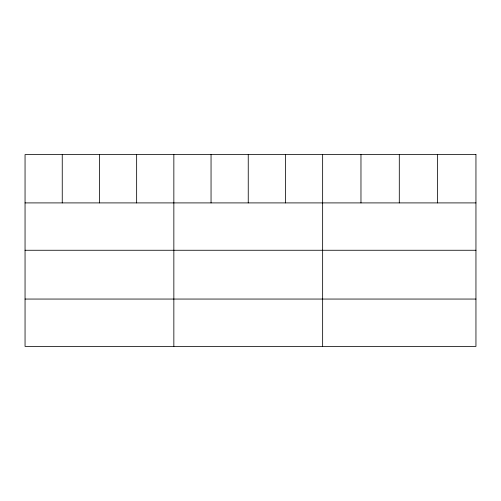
<?xml version="1.0" encoding="UTF-8"?>
<svg xmlns="http://www.w3.org/2000/svg" width="501" height="501" viewBox="0 0 501 501"><rect width="100%" height="100%" fill="white"/><g stroke="black" fill="none" stroke-linecap="round" stroke-linejoin="round"><path stroke-width="0.75" d="M25.05 202.905L475.95 202.905M25.05 250.262L475.95 250.262M25.05 299.053L475.95 299.053M437.623 154.59L437.623 202.905M399.297 154.59L399.297 202.905M360.97 154.59L360.97 202.905M322.644 154.59L322.644 346.41M285.445 154.59L285.445 202.905M248.245 154.59L248.245 202.905M211.046 154.59L211.046 202.905M173.847 154.59L173.847 346.41M136.648 154.59L136.648 202.905M99.449 154.59L99.449 202.905M62.249 154.59L62.249 202.905M475.95 154.59L25.05 154.59L25.05 346.41L475.95 346.41L475.95 154.59"/></g></svg>
